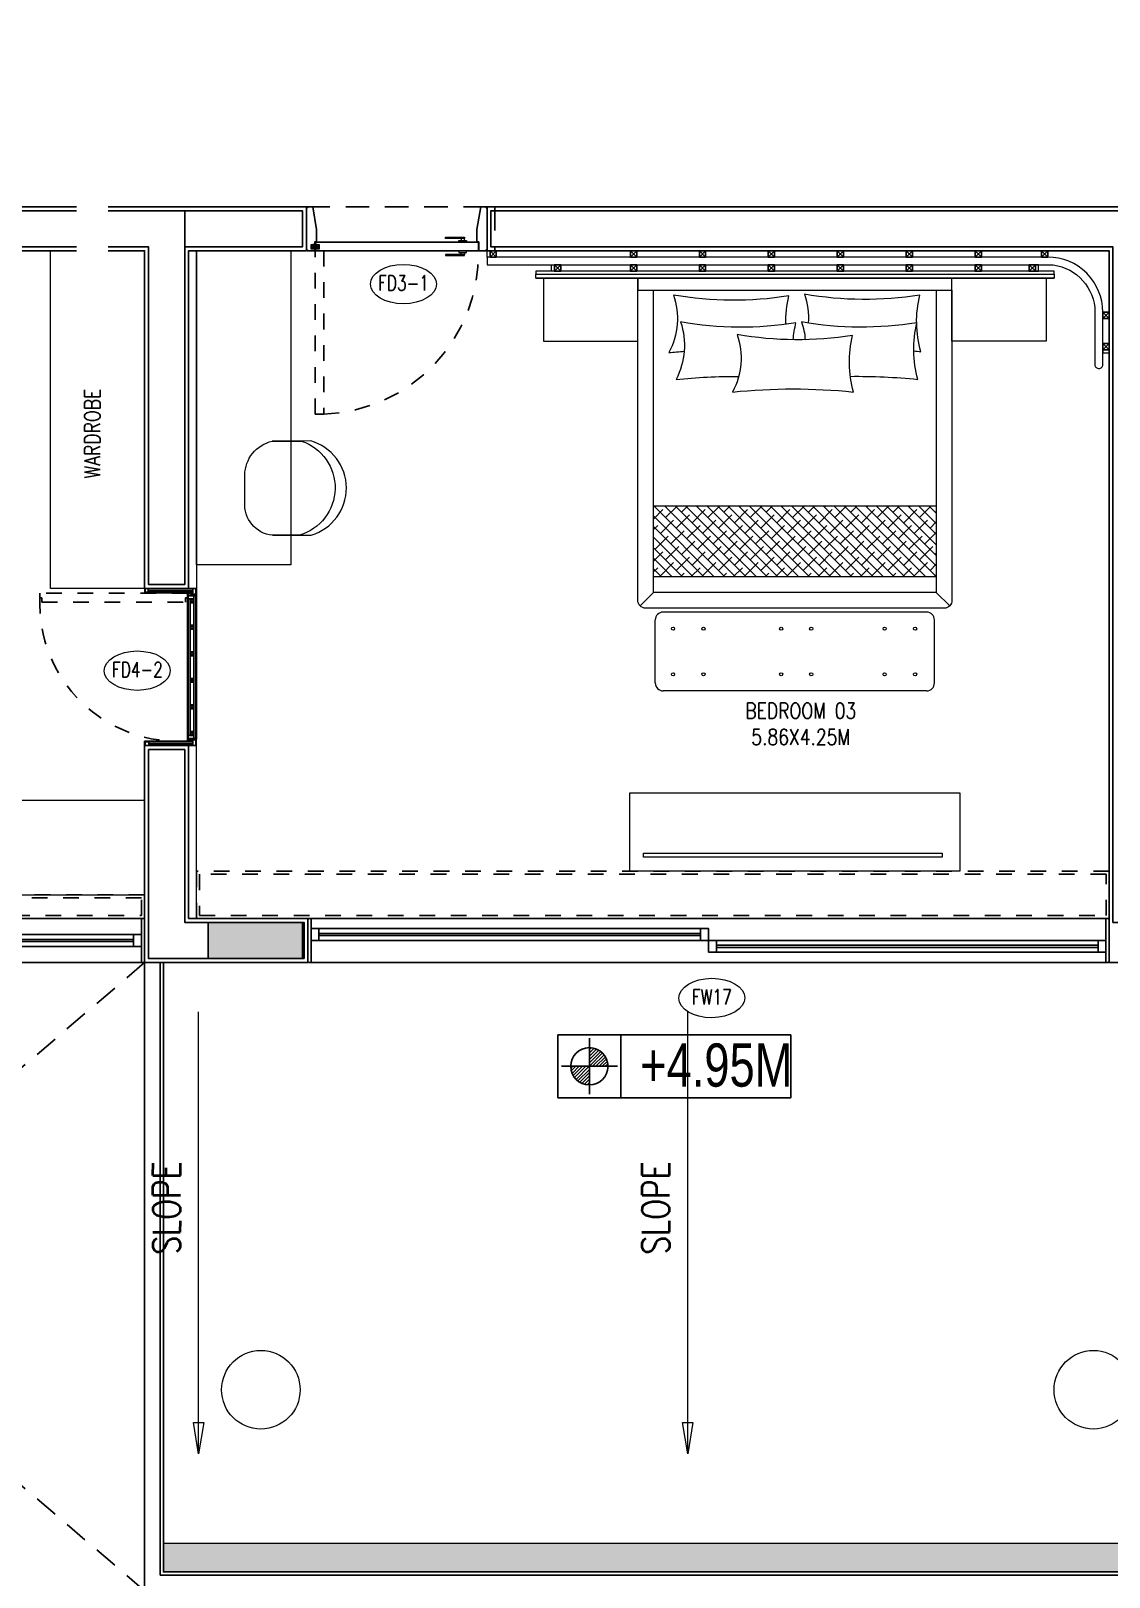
# Model space of a CAD drawing. Header units: metres. Extents: x 42 to 199, y -121 to 268.
# Drawn here: x 97.2 to 104.07, y 26.93 to 36.77 of the extents above; entities that cross this region are included whole.
import ezdxf
from ezdxf import colors
from ezdxf.entities.mleader import LeaderData, LeaderLine
from ezdxf.enums import TextEntityAlignment as Align
from ezdxf.math import Vec2, Vec3

# ---------------------------------------------------------------- set-up
doc = ezdxf.new("R2010")
doc.units = ezdxf.units.M
doc.header["$LTSCALE"] = 0.3
for name, pattern in [('CENTER', [2, 1.25, -0.25, 0.25, -0.25]), ('FK_R_BLR_FINAL FLOOR PLANS_24.09.2020$0$DASHED2', [0.375, 0.25, -0.125]), ('HIDDEN', [0.375, 0.25, -0.125])]:
    doc.linetypes.add(name, pattern=pattern)
doc.layers.get('0').update_dxf_attribs({"color": 8})
for name, color, linetype in [('A-Anno-Symb 1', 8, 'Continuous'), ('A-Cols', 8, 'Continuous'), ('A-DWV', 8, 'Continuous'), ('A-ELEVATION 3', 8, 'Continuous'), ('A-Furn Fixed', 8, 'Continuous'), ('A-Furn-Fixd', 8, 'Continuous'), ('A-Glass', 8, 'Continuous'), ('A-Hidden-Above', 8, 'HIDDEN'), ('A-Pelmet', 8, 'CENTER'), ('A-Sect-Hevy', 8, 'Continuous'), ('A-TEXT ARCHITECURAL', 8, 'Continuous'), ('A-Wall-Full', 8, 'Continuous'), ('A-Wall-Plst', 8, 'Continuous')]:
    doc.layers.add(name, color=color, linetype=linetype)
for name, color, linetype, lineweight in [('A-Door', 8, 'Continuous', 9), ('A-DOOR TAGS', 8, 'Continuous', 9), ('A-Furniture', 8, 'Continuous', 0), ('AGI- TEXT', 7, 'Continuous', 0), ('AGI-EX RAIN WATER', 4, 'Continuous', 0), ('DA HOUSE ARCH LAYOUT', 8, 'Continuous', 9), ('ELEVATION 3', 8, 'Continuous', 13)]:
    doc.layers.add(name, color=color, linetype=linetype, lineweight=lineweight)
doc.styles.add('ROMANS', font='romans.shx', dxfattribs={"width": 0.8, "height": 0.5})
doc.styles.add('RomanS-Narrow', font='romans.shx', dxfattribs={"width": 0.75})
doc.styles.get("Standard").update_dxf_attribs({"font": 'arial.ttf'})
doc.styles.add('T225', font='romans.shx', dxfattribs={"width": 0.8, "height": 0.25})
doc.dimstyles.get("Standard").update_dxf_attribs({"dimtxt": 0.3, "dimasz": 0.25, "dimexe": 0.18, "dimexo": 0.0625, "dimgap": 0.09, "dimtad": 0, "dimtih": 1, "dimtoh": 1, "dimzin": 0, "dimdsep": 46, "dimtxsty": 'Standard', "dimblk": 'ARCHTICK', "dimcen": 0.09, "dimclrd": 256, "dimclre": 256, "dimclrt": 256, "dimadec": 0, "dimazin": 0, "dimtfac": 1, "dimtofl": 0, "dimtmove": 0, "dimatfit": 3, "dimfxl": 1, "dimtolj": 1, "dimtzin": 0, "dimlwd": -1, "dimlwe": -1, "dimarcsym": 0})

# ---------------------------------------------------------------- blocks, each defined once
blk = doc.blocks.new('zw$4B53')
at = {"color": 8}
blk.add_lwpolyline([(0.42, -0.001), (0.42, -0.001), (0.412, 0.24, 0.413054), (0.103, 0.474), (-0.137, 0.465, 0.347123), (-0.428, 0.209), (-0.418, -0.055, 0.733409)], format="xyb", close=True, dxfattribs=at)
blk.add_lwpolyline([(0.412, 0.24), (0.424, -0.105, -0.753413), (-0.415, -0.136), (-0.428, 0.209)], format="xyb", dxfattribs=at)
blk = doc.blocks.new('Lvl')
h = blk.add_hatch()
h.set_pattern_fill('ANSI31', color=256, scale=0.1, style=0)
h.set_pattern_definition([(45, (380.198235, 215.844595), (-0.00883883476, 0.00883883476), [])])
h.paths.add_polyline_path([(0, 0.1), (0, 0), (0.1, 0, 0.414214)])
h.paths.add_polyline_path([(0, 0), (-0.1, 0, 0.414214), (0, -0.1)])
for p, q in [((0, 0.15), (0, -0.15)), ((-0.15, 0), (0.15, 0))]:
    blk.add_line(p, q)
blk.add_circle((0, 0), 0.1)
blk = doc.blocks.new('Level legend')
at = {"color": 8}
blk.add_line((0.5127, 0.414), (0.5127, 0.0295), dxfattribs=at)
blk.add_lwpolyline([(1.5525, 0.0295), (0.1282, 0.0295), (0.1282, 0.414), (1.5525, 0.414)], close=True, dxfattribs=at)
at = {"color": 1, "xscale": 1.141501531389003, "yscale": 1.141501531389003, "zscale": 1.141501531389003}
blk.add_blockref('Lvl', (0.3205, 0.2217), dxfattribs=at)
blk.add_attdef('+48.00', text='', height=0.2667).set_placement((1.0699, 0.2347), align=Align.MIDDLE_CENTER)
blk = doc.blocks.new('FK_R_BLR_FINAL FLOOR PLANS_24.09.2020$0$Door Legend-flat-46')
at = {"color": 8, "linetype": 'ByBlock'}
blk.add_ellipse((-0.0021, 0.106), major_axis=(0.21, 0.0004), ratio=0.597277, start_param=-3.141592653589793, end_param=3.141592653589793, dxfattribs=at)
blk = doc.blocks.new('zw$4E21')
at = {"layer": 'A-Cols', "ltscale": 0.25}
h = blk.add_hatch(color=8, dxfattribs=at)
h.dxf.hatch_style = 1
h.paths.add_polyline_path([(0.3, 0.115), (0.3, -0.115), (-0.3, -0.115), (-0.3, 0.115)])
at = {"layer": 'A-Cols', "color": 8, "ltscale": 0.25}
blk.add_lwpolyline([(0.3, 0.115), (0.3, -0.115), (-0.3, -0.115), (-0.3, 0.115)], close=True, dxfattribs=at)
blk = doc.blocks.new('*U132')
at = {"color": 8}
for points in [[(3.5252, -0.025), (3.5752, -0.025), (3.5752, 0.05), (3.5252, 0.05)], [(3.5752, 0.05), (3.5752, -0.025), (6.0052, -0.025), (6.0052, 0.05)], [(6.0552, -0.025), (6.0052, -0.025), (6.0052, 0.05), (6.0552, 0.05)]]:
    blk.add_lwpolyline(points, close=True, dxfattribs=at)
at = {"layer": 'A-Glass', "color": 8}
blk.add_lwpolyline([(3.5752, 0.0195), (3.5752, 0.0055), (6.0052, 0.0055), (6.0052, 0.0195)], close=True, dxfattribs=at)
blk = doc.blocks.new('*U133')
at = {"color": 8}
for points in [[(3.5252, -0.025), (3.5752, -0.025), (3.5752, 0.05), (3.5252, 0.05)], [(3.5752, 0.05), (3.5752, -0.025), (5.6852, -0.025), (5.6852, 0.05)], [(5.7352, -0.025), (5.6852, -0.025), (5.6852, 0.05), (5.7352, 0.05)]]:
    blk.add_lwpolyline(points, close=True, dxfattribs=at)
at = {"layer": 'A-Glass', "color": 8}
blk.add_lwpolyline([(3.5752, 0.0195), (3.5752, 0.0055), (5.6852, 0.0055), (5.6852, 0.0195)], close=True, dxfattribs=at)
blk = doc.blocks.new('FK_R_BLR_FINAL FLOOR PLANS_24.09.2020$0$pillow set')
at = {"color": 8, "linetype": 'FK_R_BLR_FINAL FLOOR PLANS_24.09.2020$0$DASHED2', "ltscale": 50}
blk.add_arc((-526.8455, 777.3109), 0.4633, 252.267, 298.99439, dxfattribs=at)
at = {"color": 8, "ltscale": 0.6}
for centre, radius, start, end in [((-529.1365, 776.447), 2.191, 351.83218, 11.12073), ((-526.6736, 777.2688), 0.4633, 252.267, 298.99439), ((-522.8581, 776.5886), 3.7761, 175.18376, 176.67368), ((-522.6862, 776.5465), 3.7761, 175.18376, 181.24828), ((-528.9646, 776.4049), 2.191, 351.83218, 11.12073), ((-526.587, 776.9102), 0.4633, 252.267, 298.99439), ((-528.878, 776.0463), 2.191, 351.83218, 11.12073), ((-522.5996, 776.1879), 3.7761, 175.18376, 186.88237), ((-526.7866, 775.4452), 0.7139, 90.06412, 104.69166), ((-526.6597, 776.4992), 0.4633, 252.267, 266.62655), ((-528.9507, 775.6354), 2.191, 351.83218, 11.12073), ((-526.6147, 775.403), 0.7139, 95.88915, 104.69166), ((-526.8359, 776.4771), 0.4633, 252.267, 275.31424), ((-529.1269, 775.6132), 2.191, 351.83218, 11.12073), ((-526.8359, 776.4771), 0.4633, 288.21587, 288.74751), ((-526.5281, 775.0445), 0.7139, 75.43116, 104.69166), ((-522.6724, 775.777), 3.7761, 180.34952, 186.88237), ((-526.777, 774.6113), 0.7139, 75.43116, 104.69166), ((-526.6009, 774.6335), 0.7139, 75.43116, 104.69166), ((-522.8485, 775.7548), 3.7761, 186.19343, 186.88237)]:
    blk.add_arc(centre, radius, start, end, dxfattribs=at)
blk = doc.blocks.new('zw$9CC5')
at = {"linetype": 'FK_R_BLR_FINAL FLOOR PLANS_24.09.2020$0$DASHED2', "ltscale": 50, "transparency": 33554549}
h = blk.add_hatch(dxfattribs=at)
h.set_pattern_fill('ANSI38', color=8, scale=0.015, angle=180, style=0)
h.set_pattern_definition([(45, (-191.109367, 61.404476), (-0.03367596, 0.03367596), []), (135, (-191.109367, 61.404476), (-0.101027881, 0.03367596), [0.1190625, -0.0714375])])
h.paths.add_polyline_path([(-0.66, 1.7), (-0.21, 1.7), (-0.21, -0.1), (-0.66, -0.1)])
at = {"color": 8, "ltscale": 0.6}
for p, q in [((-0.11, 1.7), (-0.0246, 1.7854)), ((-0.11, -0.1), (-0.0246, -0.1854))]:
    blk.add_line(p, q, dxfattribs=at)
at = {"color": 8, "ltscale": 50}
for p, q in [((-0.66, 1.7), (-0.66, -0.1)), ((-0.21, 1.7), (-0.21, -0.1))]:
    blk.add_line(p, q, dxfattribs=at)
at = {"color": 8, "ltscale": 2}
for p, q in [((0.4662, 1.6886), (0.0651, 1.6886)), ((0.015, 1.6385), (0.015, -0.0385)), ((0.5163, 1.6385), (0.5163, -0.0385)), ((0.4662, -0.0886), (0.0651, -0.0886))]:
    blk.add_line(p, q, dxfattribs=at)
at = {"color": 8, "ltscale": 0.6}
for points in [[(-2.035, 1.8), (-2.11, 1.8), (-2.11, -0.2), (-2.035, -0.2)], [(-2.035, 1.7), (-0.11, 1.7), (-0.11, -0.1), (-2.035, -0.1)]]:
    blk.add_lwpolyline(points, close=True, dxfattribs=at)
blk.add_lwpolyline([(-2.035, 1.8), (-0.06, 1.8, -0.414214), (-0.01, 1.75), (-0.01, -0.15, -0.414214), (-0.06, -0.2), (-2.035, -0.2)], format="xyb", close=True, dxfattribs=at)
at = {"color": 8, "ltscale": 2}
for centre in [(0.1207, 1.5652), (0.4106, 1.5652), (0.1207, 1.3713), (0.4106, 1.3713), (0.1207, 0.9039), (0.4106, 0.9039), (0.1207, 0.7128), (0.4106, 0.7128), (0.1207, 0.2184), (0.4106, 0.2184), (0.1207, 0.0245), (0.4106, 0.0245)]:
    blk.add_circle(centre, 0.01, dxfattribs=at)
for centre, start, end in [((0.0651, 1.6385), 90, 180), ((0.4662, 1.6385), 360, 90), ((0.0651, -0.0385), 180, 270), ((0.4662, -0.0385), 270, 360)]:
    blk.add_arc(centre, 0.0501, start, end, dxfattribs=at)
at = {"color": 8, "ltscale": 0.6, "xscale": -1, "rotation": 181.041621635059}
blk.add_blockref('FK_R_BLR_FINAL FLOOR PLANS_24.09.2020$0$pillow set', (510.7736, 786.3484), dxfattribs=at)
blk = doc.blocks.new('HANDLE DOOR')
for points in [[(-51814.5, 3550.6), (-51864.5, 3550.6), (-51864.5, 3540.6), (-51814.5, 3540.6)], [(-51948.5, 3519.8), (-51828.5, 3519.8), (-51828.5, 3526.5), (-51948.5, 3526.5)], [(-51828.5, 3526.5), (-51849, 3526.5), (-51849, 3540.6), (-51828.5, 3540.6)]]:
    blk.add_lwpolyline(points, close=True)
blk = doc.blocks.new('A$C46D47869')
for p, q in [((-0.048, -0.031), (-0.062, -0.035)), ((-0.057, -0.042), (-0.062, -0.043)), ((-0.058, -0.04), (-0.052, -0.047)), ((-0.048, -0.037), (-0.052, -0.041)), ((-0.038, -0.048), (-0.051, -0.048)), ((-0.046, -0.044), (-0.049, -0.044)), ((-0.043, -0.043), (-0.044, -0.043)), ((-0.039, -0.038), (-0.026, -0.043)), ((-0.032, -0.038), (-0.035, -0.039)), ((-0.033, -0.048), (-0.02, -0.048)), ((-0.025, -0.044), (-0.021, -0.044)), ((-0.024, -0.031), (-0.008, -0.035)), ((-0.023, -0.037), (-0.017, -0.041)), ((-0.018, -0.042), (-0.018, -0.042)), ((-0.011, -0.04), (-0.017, -0.047)), ((-0.012, -0.042), (-0.008, -0.043))]:
    blk.add_line(p, q)
for points in [[(-0.05, -0.021), (-0.05, -0.025), (-0.064, -0.025), (-0.064, -0.05), (-0.038, -0.05), (-0.038, -0.048)], [(-0.055, -0.025), (-0.055, -0.028)], [(-0.038, -0.039), (-0.038, -0.021), (-0.05, -0.021)], [(-0.033, -0.048), (-0.033, -0.05), (-0.006, -0.05), (-0.006, -0.025), (-0.021, -0.025), (-0.021, -0.021), (-0.034, -0.021), (-0.034, -0.039)], [(-0.033, -0.049), (-0.029, -0.048), (-0.014, -0.048), (-0.013, -0.047)]]:
    blk.add_lwpolyline(points)
for points in [[(-0.055, -0.028), (-0.058, -0.028, 0.414214), (-0.062, -0.032), (-0.062, -0.045, 0.414214), (-0.058, -0.049), (-0.038, -0.049)], [(-0.039, -0.047), (-0.046, -0.04, -0.197214), (-0.048, -0.037), (-0.048, -0.027)], [(-0.028, -0.043), (-0.025, -0.04, 0.197214), (-0.024, -0.037), (-0.024, -0.027)], [(-0.013, -0.047), (-0.013, -0.047, 0.414214), (-0.008, -0.043), (-0.008, -0.043), (-0.008, -0.033, 0.414214), (-0.013, -0.029), (-0.024, -0.029)]]:
    blk.add_lwpolyline(points, format="xyb")
for centre, radius in [((-0.056, -0.038), 0.0022), ((-0.043, -0.027), 0.00253), ((-0.035, -0.044), 0.0021), ((-0.028, -0.027), 0.00253), ((-0.013, -0.038), 0.0022)]:
    blk.add_circle(centre, radius)
for centre, radius, start, end in [((-0.056, -0.038), 0.00347, 353.2214, 231.5376), ((-0.047, -0.038), 0.00562, 176.4423, 249.6801), ((-0.051, -0.046), 0.0017, 195.7627, 267.37), ((-0.043, -0.027), 0.00451, 324.1002, 180), ((-0.046, -0.039), 0.00424, 270, 293.9831), ((-0.038, -0.034), 0.00436, 125.4186, 253.5606), ((-0.036, -0.032), 0.00424, 144.1002, 147.3147), ((-0.042, -0.028), 0.00254, 305.4186, 327.3147), ((-0.036, -0.044), 0.00458, 220.8279, 305.1533), ((-0.028, -0.027), 0.00451, 0, 215.8998), ((-0.035, -0.032), 0.00424, 32.6853, 35.8998), ((-0.033, -0.034), 0.00436, 286.4394, 54.5814), ((-0.029, -0.028), 0.00254, 212.6853, 234.5814), ((-0.025, -0.041), 0.00254, 246.0169, 270), ((-0.021, -0.039), 0.00424, 270, 314.8655), ((-0.02, -0.044), 0.00424, 270, 314.8655), ((-0.021, -0.039), 0.00424, 314.8655, 6.7786), ((-0.013, -0.038), 0.00347, 308.4624, 186.7786)]:
    blk.add_arc(centre, radius, start, end)
blk = doc.blocks.new('zw$CABC')
at = {"layer": 'A-ELEVATION 3'}
for p, q in [((0, 0), (-0.04, 0.04)), ((0, 0.04), (-0.04, 0))]:
    blk.add_line(p, q, dxfattribs=at)
blk.add_lwpolyline([(-0.04, 0.04), (0, 0.04), (0, 0), (-0.04, 0)], close=True, dxfattribs=at)
blk = doc.blocks.new('BEAM LAYOUTS AND DEPTS AS PER SITE')
at = {"layer": 'A-Cols', "color": 8, "lineweight": 0}
for centre in [(98.6662, 28.122), (103.9662, 28.122)]:
    blk.add_circle(centre, 0.25, dxfattribs=at)
at = {"layer": 'A-Hidden-Above', "color": 8, "ltscale": 2}
blk.add_lwpolyline([(98.9562, 35.652), (100.1562, 35.652), (100.1562, 35.372), (98.9562, 35.372)], close=True, dxfattribs=at)
blk = doc.blocks.new('DA HOUSE ARCH LAYOUT')
at = {"color": 8, "transparency": 33554687}
blk.add_wipeout([(-11.75, 107.63), (-11.75, 78.6832), (-4.6699, 77.9793), (-4.6699, 87.3699), (20.9401, 87.3699), (20.94, 97.27), (30.1376, 97.27), (30.1376, 95.8004), (30.1509, 95.6202), (30.2068, 95.3936), (30.2908, 95.2058), (30.4267, 95.0082), (30.5877, 94.8493), (30.7469, 94.7385), (30.9156, 94.6565), (31.1167, 94.5963), (31.3676, 94.5704), (31.6721, 94.6087), (31.9475, 94.7157), (32.1814, 94.8781), (32.441, 95.1999), (32.4934, 95.3049), (32.5584, 95.4923), (32.5869, 95.6387), (32.5967, 95.8477), (32.5782, 96.0181), (32.5404, 96.1711), (32.4781, 96.3293), (32.428, 96.4237), (32.3565, 96.5318), (32.2288, 96.6615), (32.1161, 96.7764), (31.9914, 96.8605), (31.8786, 96.9192), (31.3843, 97.0303), (31.3843, 97.1695), (32.0248, 97.1695), (32.0248, 106.3305), (12.6625, 106.33), (12.6624, 107.63)], dxfattribs=at).dxf.layer = 'A-ELEVATION 3'
at = {"layer": 'A-Door', "color": 8, "linetype": 'Continuous'}
for points in [[(0.784, 93.8259), (0.784, 93.846), (0.78, 93.846), (0.78, 93.8219), (0.784, 93.8259)], [(1.087, 93.8138), (1.087, 93.8259), (1.083, 93.8219), (1.083, 93.8098), (1.087, 93.8138)], [(0.784, 92.8741), (0.784, 92.854), (0.78, 92.854), (0.78, 92.8781), (0.784, 92.8741)], [(1.081, 92.8922), (1.081, 92.8801), (1.077, 92.8841), (1.077, 92.8962), (1.081, 92.8922)], [(1.087, 92.8862), (1.087, 92.8741), (1.083, 92.8781), (1.083, 92.8902), (1.087, 92.8862)]]:
    blk.add_lwpolyline(points, dxfattribs=at)
at = {"layer": 'A-DWV', "color": 8, "linetype": 'Continuous'}
for points in [[(1.863, 96), (1.863, 96.057), (1.875, 96.057), (1.875, 96.136), (1.85, 96.28), (1.816, 96.28), (1.816, 96.274), (1.81, 96.274), (1.81, 96.006), (1.816, 96.006), (1.816, 96)], [(2.907, 96), (2.907, 96.057), (2.895, 96.057), (2.895, 96.1358), (2.92, 96.28), (2.954, 96.28), (2.954, 96.274), (2.96, 96.274), (2.96, 96.006), (2.954, 96.006), (2.954, 96)], [(1.867, 96.055), (2.905, 96.055), (2.905, 96), (1.867, 96)]]:
    blk.add_lwpolyline(points, close=True, dxfattribs=at)
at = {"layer": 'A-ELEVATION 3', "color": 8}
for points in [[(-1.45, 91.4698), (0.76, 91.4698), (0.76, 91.7498), (-1.45, 91.7498)], [(0.776, 91.4698), (0.776, 91.4738), (0.78, 91.4738), (0.78, 91.7458), (0.776, 91.7458), (0.776, 91.7498), (0.76, 91.7498), (0.76, 91.4698)], [(1.824, 91.4698), (1.824, 91.4738), (1.82, 91.4738), (1.82, 91.7458), (1.824, 91.7458), (1.824, 91.7498), (1.84, 91.7498), (1.84, 91.4698)], [(1.84, 91.7498), (6.9, 91.7498), (6.9, 91.4698), (1.84, 91.4698)], [(6.916, 91.4698), (6.916, 91.4738), (6.92, 91.4738), (6.92, 91.7458), (6.916, 91.7458), (6.916, 91.7498), (6.9, 91.7498), (6.9, 91.4698)]]:
    blk.add_lwpolyline(points, close=True, dxfattribs=at)
blk.add_lwpolyline([(0.78, 91.4692), (0.78, 87.4701), (7.5601, 87.4702), (7.5602, 91.4701)], dxfattribs=at)
at = {"layer": 'A-Furn Fixed', "color": 8}
for points in [[(1.083, 93.8219), (1.087, 93.8259), (0.784, 93.8259), (0.78, 93.8219)], [(1.083, 92.8781), (1.087, 92.8741), (0.784, 92.8741), (0.78, 92.8781)]]:
    blk.add_lwpolyline(points, close=True, dxfattribs=at)
at = {"layer": 'A-Furn-Fixd', "color": 8}
for points in [[(0.784, 93.8259), (0.784, 93.85), (0.803, 93.85), (0.803, 93.8259)], [(0.803, 93.838), (1.087, 93.838), (1.087, 93.85), (0.803, 93.85)], [(0.803, 93.838), (1.087, 93.838), (1.087, 93.8259), (0.803, 93.8259)], [(1.053, 93.8199), (1.057, 93.8159), (1.077, 93.8159), (1.081, 93.8199)], [(1.053, 93.8199), (1.057, 93.8159), (1.057, 92.8841), (1.053, 92.8801)], [(1.077, 93.8159), (1.057, 93.8159), (1.057, 93.8038), (1.077, 93.8038)], [(1.057, 93.8038), (1.057, 93.7848), (1.094, 93.7848), (1.094, 93.8038)], [(1.081, 93.8199), (1.077, 93.8159), (1.077, 93.8038), (1.081, 93.8078)], [(1.081, 93.8078), (1.077, 93.8038), (1.106, 93.8038), (1.11, 93.8078)], [(1.083, 93.8098), (1.087, 93.8138), (1.106, 93.8138), (1.11, 93.8098)], [(1.087, 93.8138), (1.087, 93.85), (1.106, 93.85), (1.106, 93.8138)], [(1.106, 92.8962), (1.094, 92.8962), (1.094, 93.8038), (1.106, 93.8038)], [(1.11, 93.8098), (1.11, 93.85), (1.106, 93.85), (1.106, 93.8138)], [(1.11, 92.8922), (1.106, 92.8962), (1.106, 93.8038), (1.11, 93.8078)], [(1.069, 93.7848), (1.057, 93.7848), (1.057, 92.9152), (1.069, 92.9152)], [(1.057, 92.8962), (1.057, 92.9152), (1.094, 92.9152), (1.094, 92.8962)], [(0.784, 92.8741), (0.784, 92.85), (0.8063, 92.85), (0.8063, 92.8741)], [(0.8063, 92.862), (1.087, 92.862), (1.087, 92.8741), (0.8063, 92.8741)], [(0.8063, 92.862), (1.087, 92.862), (1.087, 92.85), (0.8063, 92.85)], [(1.053, 92.8801), (1.057, 92.8841), (1.077, 92.8841), (1.081, 92.8801)], [(1.077, 92.8841), (1.057, 92.8841), (1.057, 92.8962), (1.077, 92.8962)], [(1.081, 92.8922), (1.077, 92.8962), (1.106, 92.8962), (1.11, 92.8922)], [(1.083, 92.8902), (1.087, 92.8862), (1.106, 92.8862), (1.11, 92.8902)]]:
    blk.add_lwpolyline(points, close=True, dxfattribs=at)
at = {"layer": 'A-Furniture', "color": 8}
for points in [[(0.18, 96), (0.78, 96), (0.78, 93.85), (0.18, 93.85)], [(1.06, 96), (1.11, 96), (1.11, 93.85), (1.06, 93.85)], [(1.11, 96), (1.71, 96), (1.71, 94), (1.11, 94)], [(2.979, 95.96), (2.96, 95.96), (2.96, 96), (2.979, 96)], [(3.27, 95.851), (6.57, 95.851), (6.57, 95.87), (3.27, 95.87)], [(3.389, 95.87), (3.37, 95.87), (3.37, 95.91), (3.389, 95.91)], [(6.451, 95.87), (6.47, 95.87), (6.47, 95.91), (6.451, 95.91)], [(6.57, 95.826), (3.27, 95.826), (3.27, 95.851), (6.57, 95.851)], [(3.27, 95.826), (6.57, 95.826), (6.57, 95.825), (3.27, 95.825)], [(3.92, 95.825), (3.32, 95.825), (3.32, 95.425), (3.92, 95.425)], [(5.92, 95.825), (6.52, 95.825), (6.52, 95.425), (5.92, 95.425)], [(6.88, 95.35), (6.92, 95.35), (6.92, 95.369), (6.88, 95.369)], [(1.11, 92.85), (1.06, 92.85), (1.06, 91.75), (1.11, 91.75)], [(1.087, 92.8862), (1.087, 92.85), (1.106, 92.85), (1.106, 92.8862)], [(1.11, 92.8902), (1.106, 92.8862), (1.106, 92.85), (1.11, 92.85)], [(3.87, 92.5499), (5.97, 92.5499), (5.97, 92.0499), (3.87, 92.0499)], [(-1.47, 91.9001), (0.78, 91.9001), (0.78, 92.5001), (-1.47, 92.5001)], [(5.8565, 92.1646), (5.8565, 92.1396), (3.9565, 92.1396), (3.9565, 92.1646)]]:
    blk.add_lwpolyline(points, close=True, dxfattribs=at)
blk.add_lwpolyline([(2.96, 95.96), (2.96, 95.91), (6.565, 95.91, -0.374595), (6.83, 95.61), (6.83, 95.275, 0.414214), (6.855, 95.25), (6.855, 95.25, 0.414214), (6.88, 95.275), (6.88, 95.61, 0.414214), (6.53, 95.96), (2.96, 95.96)], format="xyb", dxfattribs=at)
at = {"layer": 'A-Glass', "color": 8}
blk.add_lwpolyline([(7.4602, 91.47), (7.4601, 87.5702), (0.88, 87.5701), (0.88, 91.4692), (0.9, 91.4692), (0.9, 87.5901), (7.4401, 87.5902), (7.4402, 91.47)], close=True, dxfattribs=at)
at = {"layer": 'A-Hidden-Above', "color": 8, "ltscale": 2}
for p, q in [((0.78, 91.4692), (-3.9002, 87.47)), ((0.78, 87.4701), (-3.9, 91.4738))]:
    blk.add_line(p, q, dxfattribs=at)
at = {"layer": 'A-Hidden-Above', "color": 8}
blk.add_lwpolyline([(1.92, 96), (1.92, 94.96), (1.865, 94.96), (1.865, 96)], close=True, dxfattribs=at)
at = {"layer": 'A-Hidden-Above', "color": 8, "ltscale": 0.5}
blk.add_lwpolyline([(1.0408, 93.7629), (1.0408, 93.7919), (1.053, 93.7919), (1.053, 93.8199), (0.1132, 93.8199), (0.1132, 93.7919), (0.1253, 93.7919), (0.1253, 93.7629), (1.0408, 93.7629)], dxfattribs=at)
at = {"layer": 'A-Hidden-Above', "color": 8}
blk.add_arc((1.8838, 95.9807), 1.0214, 272.03039, 1.08121, dxfattribs=at)
at = {"layer": 'A-Hidden-Above', "color": 8, "ltscale": 0.5}
blk.add_arc((0.9899, 93.7553), 0.8775, 177.60557, 274.12628, dxfattribs=at)
at = {"layer": 'A-Pelmet', "color": 8, "ltscale": 0.25}
for points in [[(1.11, 91.75), (6.92, 91.7499), (6.92, 92.0499), (1.11, 92.05)], [(1.129, 91.769), (6.901, 91.7689), (6.901, 92.0309), (1.129, 92.031)], [(0.78, 91.9), (-1.47, 91.8999), (-1.47, 91.7499), (0.78, 91.75)], [(0.761, 91.881), (-1.451, 91.8809), (-1.451, 91.7689), (0.761, 91.769)]]:
    blk.add_lwpolyline(points, close=True, dxfattribs=at)
at = {"layer": 'A-Sect-Hevy', "color": 8}
blk.add_lwpolyline([(1.035, 96.255), (1.785, 96.255), (1.785, 96.025), (1.035, 96.025)], close=True, dxfattribs=at)
at = {"layer": 'A-Wall-Full', "color": 8, "transparency": 33554687}
for points in [[(-4.515, 91.725), (-4.515, 96.025), (-5.67, 96.025), (-5.67, 96.255), (1.035, 96.255), (1.035, 93.875), (0.805, 93.875), (0.805, 96.025), (-4.285, 96.025), (-4.285, 95.65), (-4.41, 95.65), (-4.41, 95.2), (-4.285, 95.2), (-4.285, 91.725)], [(7.175, 91.725), (7.175, 96.255), (2.985, 96.255), (2.985, 96.025), (6.945, 96.025), (6.945, 91.725)], [(1.795, 91.495), (0.805, 91.495), (0.805, 92.825), (1.035, 92.825), (1.035, 91.725), (1.795, 91.725)]]:
    blk.add_lwpolyline(points, close=True, dxfattribs=at)
at = {"layer": 'A-Wall-Plst', "color": 8}
blk.add_lwpolyline([(-1.47, 96), (0.78, 96), (0.78, 93.85), (1.06, 93.85), (1.06, 96), (1.81, 96), (1.81, 96.28), (-5.695, 96.28)], dxfattribs=at)
for points in [[(7.5601, 91.47), (6.92, 91.47), (6.92, 96), (2.96, 96), (2.96, 96.28), (7.2, 96.28), (7.2, 93.4806), (7.62, 93.4806), (7.62, 93.2006), (7.2, 93.2006), (7.2, 91.7499), (7.5601, 91.7499)], [(1.82, 91.47), (0.78, 91.47), (0.78, 92.85), (1.06, 92.85), (1.06, 91.75), (1.82, 91.75)]]:
    blk.add_lwpolyline(points, close=True, dxfattribs=at)
at = {"layer": 'ELEVATION 3', "color": 8}
for points in [[(1.811, 96.28), (1.811, 96.275), (1.815, 96.275), (1.815, 96.28), (1.816, 96.28), (1.816, 96.274), (1.81, 96.274), (1.81, 96.28)], [(2.959, 96.28), (2.959, 96.275), (2.955, 96.275), (2.955, 96.28), (2.954, 96.28), (2.954, 96.274), (2.96, 96.274), (2.96, 96.28)], [(1.811, 96), (1.811, 96.005), (1.815, 96.005), (1.815, 96), (1.816, 96), (1.816, 96.006), (1.81, 96.006), (1.81, 96)], [(2.959, 96), (2.959, 96.005), (2.955, 96.005), (2.955, 96), (2.954, 96), (2.954, 96.006), (2.96, 96.006), (2.96, 96)]]:
    blk.add_lwpolyline(points, close=True, dxfattribs=at)
at = {"layer": 'A-Anno-Symb 1', "color": 8}
ref = blk.add_blockref('Level legend', (3.2781, 90.5782), dxfattribs=dict(at, xscale=1.040212785638243, yscale=1.040212785638243, zscale=1.040212785638243))
ref.add_attrib('+90', '+4.95M', dxfattribs={"layer": '0', "height": 0.275, "width": 0.75}).set_placement((4.4194, 90.8167), align=Align.MIDDLE_CENTER)
at = {"layer": 'A-Cols', "color": 8, "ltscale": 0.25}
blk.add_blockref('zw$4E21', (1.485, 91.61), dxfattribs=at)
at = {"layer": 'A-DOOR TAGS', "color": 8}
ref = blk.add_blockref('FK_R_BLR_FINAL FLOOR PLANS_24.09.2020$0$Door Legend-flat-46', (2.4295, 95.682), dxfattribs=at)
ref.add_attrib('D1', 'FD3-1', dxfattribs={"layer": '0', "height": 0.096, "style": 'RomanS-Narrow', "width": 0.75}).set_placement((2.4284, 95.795, 0), align=Align.MIDDLE)
ref = blk.add_blockref('FK_R_BLR_FINAL FLOOR PLANS_24.09.2020$0$Door Legend-flat-46', (0.7354, 93.2213), dxfattribs=at)
ref.add_attrib('D1', 'FD4-2', dxfattribs={"layer": '0', "height": 0.096, "style": 'RomanS-Narrow', "width": 0.75}).set_placement((0.7344, 93.3344, 0), align=Align.MIDDLE)
ref = blk.add_blockref('FK_R_BLR_FINAL FLOOR PLANS_24.09.2020$0$Door Legend-flat-46', (4.3927, 91.1374), dxfattribs=at)
ref.add_attrib('D1', 'FW17', dxfattribs={"layer": '0', "height": 0.096, "style": 'RomanS-Narrow', "width": 0.75}).set_placement((4.3917, 91.2505, 0), align=Align.MIDDLE)
at = {"layer": 'A-DWV', "color": 8}
for name, p in [('*U133', (-4.9752, 91.5973)), ('*U132', (-1.6852, 91.635)), ('*U132', (0.8448, 91.5598))]:
    blk.add_blockref(name, p, dxfattribs=at)
at = {"layer": 'A-ELEVATION 3', "color": 8}
for p in [(3.019, 95.96), (3.9129, 95.96), (4.3517, 95.96), (4.7906, 95.96), (5.2294, 95.96), (5.6683, 95.96), (6.1071, 95.96), (6.53, 95.96), (3.429, 95.87), (3.9129, 95.87), (4.3517, 95.87), (4.7906, 95.87), (5.2294, 95.87), (5.6683, 95.87), (6.1071, 95.87), (6.451, 95.87)]:
    blk.add_blockref('zw$CABC', p, dxfattribs=at)
at = {"layer": 'A-ELEVATION 3', "color": 8, "rotation": 270}
for p in [(6.88, 95.57), (6.88, 95.369)]:
    blk.add_blockref('zw$CABC', p, dxfattribs=at)
at = {"layer": 'A-ELEVATION 3', "color": 8, "xscale": 0.6250071092916197, "yscale": 0.6250071092916197, "zscale": 0.6250071092916197, "rotation": 180}
for p in [(1.069, 93.7848), (1.069, 93.6159), (1.069, 93.4469), (1.069, 93.278), (1.069, 93.1091), (1.069, 92.9402)]:
    blk.add_blockref('zw$CABC', p, dxfattribs=at)
at = {"layer": 'A-Furniture', "color": 8, "rotation": 270}
blk.add_blockref('zw$9CC5', (4.12, 93.715), dxfattribs=at)
at = {"layer": 'A-Furniture', "color": 8, "xscale": -0.7129166231001988, "yscale": 0.7129166231001985, "zscale": 0.7129166231001985, "rotation": 92.43700348607165}
blk.add_blockref('zw$4B53', (1.7531, 94.4895), dxfattribs=at)
at = {"layer": 'ELEVATION 3', "color": 8}
for name, p, xscale, yscale, zscale, rotation in [('HANDLE DOOR', (54.645, 99.5981), -0.0009999999999999996, 0.0009999999999999996, 0.0009999999999999996, 179.9917667529662), ('A$C46D47869', (1.8995, 96.0613), 0.9681966061321072, 0.9681966061321072, 0.9681966061321072, 1.897371868146081e-06), ('HANDLE DOOR', (54.645, 92.4569), 0.0009999999999999996, 0.0009999999999999996, 0.0009999999999999996, 0.008233247033807787)]:
    blk.add_blockref(name, p, dxfattribs=dict(at, xscale=xscale, yscale=yscale, zscale=zscale, rotation=rotation))
at = {"layer": 'A-TEXT ARCHITECURAL', "color": 8, "insert": (3.9489, 93.1218, 0.05), "char_height": 0.1, "width": 2.017239, "attachment_point": 1, "style": 'ROMANS'}
blk.add_mtext('\\pxqc;BEDROOM 03\\P5.86X4.25M', dxfattribs=at)
at = {"layer": 'A-TEXT ARCHITECURAL', "color": 8, "insert": (0.3971, 94.5495), "char_height": 0.1, "width": 2.017239, "attachment_point": 1, "rotation": 90, "style": 'ROMANS', "bg_fill": 2}
blk.add_mtext('WARDROBE', dxfattribs=at)
at = {"layer": 'A-Cols', "color": 8}
blk.add_blockref('BEAM LAYOUTS AND DEPTS AS PER SITE', (-97.1462, 60.628), dxfattribs=at)
blk = doc.blocks.new('_ArchTick')
at = {"color": 6, "linetype": 'ByBlock', "const_width": 0.045}
blk.add_lwpolyline([(-0.15, -0.15), (0.15, 0.15)], dxfattribs=at)
blk = doc.blocks.new('_ClosedBlank')
at = {"color": 0, "linetype": 'ByBlock', "lineweight": -2}
for p, q in [((-1, 0.167), (0, 0)), ((-1, 0.167), (-1, -0.167)), ((0, 0), (-1, -0.167))]:
    blk.add_line(p, q, dxfattribs=at)

msp = doc.modelspace()

# ---------------------------------------------------------------- block references
at = {"layer": 'DA HOUSE ARCH LAYOUT'}
msp.add_blockref('DA HOUSE ARCH LAYOUT', (97.1462, -60.628), dxfattribs=at)

# ---------------------------------------------------------------- next in the draw order: hatches: boundary and pattern name
at = {"layer": 'AGI-EX RAIN WATER'}
h = msp.add_hatch(dxfattribs=at)
h.set_pattern_fill('ANGLE', color=256, scale=0.01)
h.set_pattern_definition([(0, (0, 0), (0, 0.06985), [0.0508, -0.01905]), (90, (0, 0), (-0.06985, 4e-18), [0.0508, -0.01905])])
h.paths.add_polyline_path([(98.0462, 26.9621), (104.5863, 26.9621), (104.5863, 27.1436), (98.0462, 27.1436)])
h.paths.add_polyline_path([(108.2358, 26.9621), (108.2359, 27.1422), (117.7958, 27.1422), (117.7958, 37.392), (117.8662, 37.392), (117.8662, 26.9621)])

# ---------------------------------------------------------------- next in the draw order: linework, layer by layer
msp.add_lwpolyline([(98.0462, 26.9621), (104.5863, 26.9621), (104.5863, 27.1436), (98.0462, 27.1436)], close=True, dxfattribs=at)

# ---------------------------------------------------------------- next in the draw order: texts
at = {"layer": 'AGI- TEXT', "color": 0, "char_height": 0.175, "width": 117.843498, "attachment_point": 9, "rotation": 89.8427, "style": 'ROMANS'}
for insert in [(98.4767, 146.8246, -29.7776), (101.5905, 146.8246, -29.7776)]:
    msp.add_mtext('\\pxql;SLOPE', dxfattribs=dict(at, insert=insert))

# ---------------------------------------------------------------- next in the draw order: leaders
at = {"color": 1}
for points in [[(98.2701, 27.7129), (98.2701, 30.5271)], [(101.3839, 27.7129), (101.3839, 30.5271)]]:
    msp.add_leader(points, dimstyle='Standard', override={"dimscale": 20, "dimtxt": 150, "dimasz": 0.01, "dimexe": 3, "dimexo": 3, "dimgap": 2, "dimzin": 12, "dimcen": 0, "dimclrd": 1, "dimadec": 2, "dimazin": 3, "dimtofl": 1, "dimldrblk": 'ClosedBlank', "dimtvp": 50, "dimlwd": 13, "dimlwe": 13, "dimarcsym": 1}, dxfattribs=at)
at = {"layer": 'AGI-EX RAIN WATER'}
ml = msp.add_multileader_mtext('Standard', dxfattribs=at)
ml.set_content('%%C50 SPOUT\\PWITH RAIN CHAIN', color=1, style='T225')
ml.set_leader_properties()
ml.set_arrow_properties(name='CLOSEDBLANK')
ml.build(insert=Vec2(0, 0))
ml.multileader.update_dxf_attribs({"text_right_attachment_type": 6, "text_top_attachment_type": 0, "text_bottom_attachment_type": 0, "dogleg_length": 0.36, "arrow_head_size": 0.15})
ctx = ml.context
ctx.base_point, ctx.char_height, ctx.arrow_head_size, ctx.landing_gap_size, ctx.plane_origin = Vec3(105.0274, 26.3114), 0.175, 0.15, 0, Vec3(2409.0042, 82.2043)
ctx.right_attachment = 6
notes = []
notes.append((ctx, [(1, (1, 1, 0), (104.653, 26.3114), (1, 0), 0.3744, [(0, [(104.653, 26.9995)], 256, [])])]))
ctx.mtext.insert, ctx.mtext.width, ctx.mtext.flow_direction = Vec3(105.0274, 26.3989), 2.285573, 5
for ctx, leaders in notes:
    for number, flags, end, landing, length, lines in leaders:
        leader = LeaderData()
        leader.index, (leader.has_last_leader_line, leader.has_dogleg_vector, leader.attachment_direction) = number, flags
        leader.last_leader_point, leader.dogleg_vector, leader.dogleg_length = Vec3(end), Vec3(landing), length
        for number, points, colour, breaks in lines:
            line = LeaderLine()
            line.index, line.vertices, line.color, line.breaks = number, Vec3.list(points), colors.encode_raw_color(colour), breaks
            leader.lines.append(line)
        ctx.leaders.append(leader)

doc.saveas('drawing.dxf')
